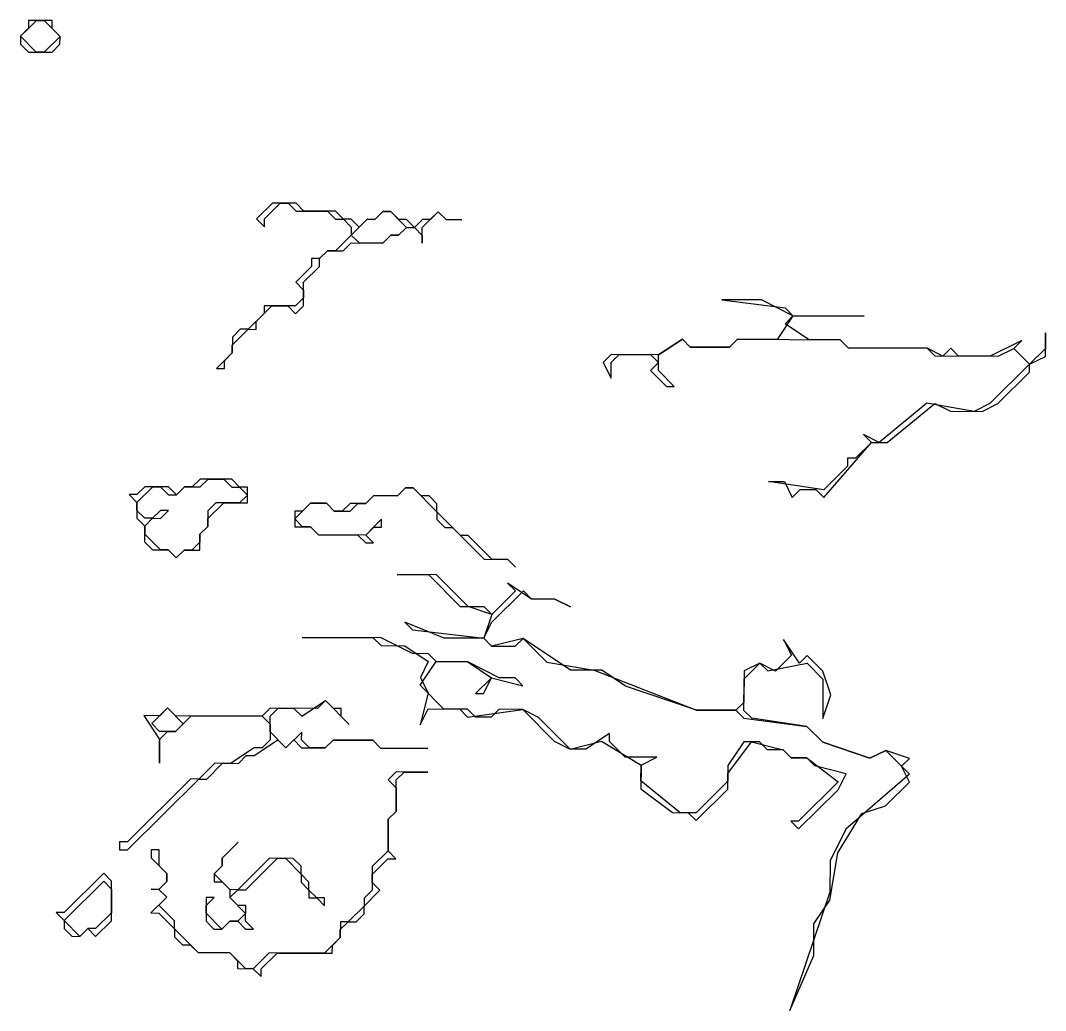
# Model space of a CAD drawing. Header units: inches. Extents: x 0 to 116, y 0 to 63.
# Drawn here: x 35.32 to 43.16, y 8.71 to 16.29 of the extents above; entities that cross this region are included whole.
import ezdxf

# ---------------------------------------------------------------- set-up
doc = ezdxf.new("R2010")
doc.units = ezdxf.units.IN

msp = doc.modelspace()

# ---------------------------------------------------------------- linework, layer by layer
for points in [[(35.38333, 16.28566), (35.38307, 16.22526), (35.3224, 16.16512), (35.32214, 16.10472), (35.38228, 16.04406), (35.56347, 16.04327), (35.62414, 16.10341), (35.6244, 16.16381), (35.56427, 16.22447), (35.56453, 16.28487)], [(35.38333, 16.28566), (35.38307, 16.22526), (35.3224, 16.16512), (35.32214, 16.10472), (35.38228, 16.04406), (35.56347, 16.04327), (35.62414, 16.10341), (35.6244, 16.16381), (35.56427, 16.22447), (35.56453, 16.28487)], [(35.44373, 16.28539), (35.50413, 16.28513), (35.6244, 16.16381), (35.50308, 16.04353), (35.44268, 16.0438), (35.3224, 16.16512)], [(36.82132, 13.62176), (36.88172, 13.62149), (36.88198, 13.68189), (36.94265, 13.74203), (36.94291, 13.80243), (37.06424, 13.9227), (37.12464, 13.92244), (37.1249, 13.98284), (37.24623, 14.10311), (37.36702, 14.10258), (37.42716, 14.04192), (37.48782, 14.10205), (37.48861, 14.28325), (37.60994, 14.40352), (37.6102, 14.46392), (37.67087, 14.52406), (37.79166, 14.52353), (37.85233, 14.58367), (38.09393, 14.58261), (38.15459, 14.64275), (38.21499, 14.64249), (38.27565, 14.70262), (38.33605, 14.70236), (38.39619, 14.6417), (38.39592, 14.5813), (38.39645, 14.7021), (38.51778, 14.82237), (38.57791, 14.7617), (38.69871, 14.76118), (38.57791, 14.7617), (38.51778, 14.82237), (38.45711, 14.76223), (38.39671, 14.7625), (38.33605, 14.70236), (38.27591, 14.76302), (38.21551, 14.76329), (38.15538, 14.82395), (38.09498, 14.82421), (38.03432, 14.76408), (37.97392, 14.76434), (37.91325, 14.7042), (37.85312, 14.76487), (37.79272, 14.76513), (37.73258, 14.82579), (37.49099, 14.82685), (37.43085, 14.88751), (37.24965, 14.8883), (37.12833, 14.76803), (37.18846, 14.70737), (37.18872, 14.76777), (37.31005, 14.88804), (37.37045, 14.88777), (37.43059, 14.82711), (37.67218, 14.82606), (37.73232, 14.76539), (37.79272, 14.76513), (37.85285, 14.70447), (37.85259, 14.64407), (37.73127, 14.5238), (37.67087, 14.52406), (37.6102, 14.46392), (37.5498, 14.46419), (37.54954, 14.40379), (37.42821, 14.28352), (37.48835, 14.22285), (37.48809, 14.16245), (37.42742, 14.10232), (37.18583, 14.10337), (37.18556, 14.04297), (37.06424, 13.9227), (37.00384, 13.92296), (36.94317, 13.86283), (36.94265, 13.74203)], [(36.82132, 13.62176), (36.88172, 13.62149), (36.88198, 13.68189), (36.94265, 13.74203), (36.94291, 13.80243), (37.06424, 13.9227), (37.12464, 13.92244), (37.1249, 13.98284), (37.24623, 14.10311), (37.36702, 14.10258), (37.42716, 14.04192), (37.48782, 14.10205), (37.48861, 14.28325), (37.60994, 14.40352), (37.6102, 14.46392), (37.67087, 14.52406), (37.79166, 14.52353), (37.85233, 14.58367), (38.09393, 14.58261), (38.15459, 14.64275), (38.21499, 14.64249), (38.27565, 14.70262), (38.33605, 14.70236), (38.39619, 14.6417), (38.39592, 14.5813), (38.39645, 14.7021), (38.51778, 14.82237), (38.57791, 14.7617), (38.69871, 14.76118), (38.57791, 14.7617), (38.51778, 14.82237), (38.45711, 14.76223), (38.39671, 14.7625), (38.33605, 14.70236), (38.27591, 14.76302), (38.21551, 14.76329), (38.15538, 14.82395), (38.09498, 14.82421), (38.03432, 14.76408), (37.97392, 14.76434), (37.91325, 14.7042), (37.85312, 14.76487), (37.79272, 14.76513), (37.73258, 14.82579), (37.49099, 14.82685), (37.43085, 14.88751), (37.24965, 14.8883), (37.12833, 14.76803), (37.18846, 14.70737), (37.18872, 14.76777), (37.31005, 14.88804), (37.37045, 14.88777), (37.43059, 14.82711), (37.67218, 14.82606), (37.73232, 14.76539), (37.79272, 14.76513), (37.85285, 14.70447), (37.85259, 14.64407), (37.73127, 14.5238), (37.67087, 14.52406), (37.6102, 14.46392), (37.5498, 14.46419), (37.54954, 14.40379), (37.42821, 14.28352), (37.48835, 14.22285), (37.48809, 14.16245), (37.42742, 14.10232), (37.18583, 14.10337), (37.18556, 14.04297), (37.06424, 13.9227), (37.00384, 13.92296), (36.94317, 13.86283), (36.94265, 13.74203)], [(37.85259, 14.64407), (37.97392, 14.76434), (38.03432, 14.76408), (38.09498, 14.82421), (38.15538, 14.82395), (38.27565, 14.70262), (38.21499, 14.64249), (38.15459, 14.64275), (38.09393, 14.58261), (37.91273, 14.58341)], [(39.78116, 13.66924), (39.84103, 13.54818), (39.84156, 13.66898), (39.90222, 13.72912), (40.14382, 13.72806), (40.20395, 13.6674), (40.14329, 13.60726), (40.26356, 13.48594), (40.32396, 13.48567), (40.20369, 13.607), (40.20422, 13.7278), (40.38594, 13.84781), (40.44608, 13.78714), (40.74807, 13.78583), (40.80874, 13.84596), (41.59393, 13.84254), (41.65407, 13.78187), (42.25806, 13.77924), (42.3182, 13.71857), (42.80139, 13.71647), (42.92245, 13.77634), (43.04273, 13.65501), (42.73941, 13.35433), (42.61835, 13.29446), (42.25621, 13.35644), (41.8925, 13.05603), (41.77197, 13.11695), (41.8321, 13.05629), (41.71078, 12.93602), (41.65038, 12.93628), (41.65011, 12.87588), (41.46812, 12.69547), (41.04559, 12.75772), (41.16639, 12.75719), (41.22626, 12.63613), (41.28693, 12.69626), (41.40772, 12.69574), (41.46786, 12.63507), (41.8321, 13.05629), (41.9529, 13.05576), (42.31661, 13.35618), (42.43715, 13.29525), (42.67875, 13.2942), (42.79981, 13.35407), (43.04246, 13.59461), (43.04273, 13.65501), (43.16379, 13.71489), (43.16458, 13.89608), (43.16405, 13.77528), (43.04273, 13.65501), (42.92245, 13.77634), (42.98312, 13.83647), (42.74099, 13.71673), (42.49939, 13.71778), (42.43926, 13.77845), (42.37859, 13.71831), (42.25806, 13.77924), (41.65407, 13.78187), (41.59393, 13.84254), (41.35233, 13.84359), (41.17166, 13.96518), (41.23232, 14.02532), (41.77592, 14.02294), (41.23232, 14.02532), (40.99125, 14.14717), (40.68926, 14.14849), (41.17219, 14.08598), (41.23232, 14.02532), (41.11073, 13.84464), (40.80874, 13.84596), (40.74807, 13.78583), (40.44608, 13.78714), (40.38594, 13.84781), (40.20422, 13.7278), (39.84182, 13.72938)], [(39.78116, 13.66924), (39.84103, 13.54818), (39.84156, 13.66898), (39.90222, 13.72912), (40.14382, 13.72806), (40.20395, 13.6674), (40.14329, 13.60726), (40.26356, 13.48594), (40.32396, 13.48567), (40.20369, 13.607), (40.20422, 13.7278), (40.38594, 13.84781), (40.44608, 13.78714), (40.74807, 13.78583), (40.80874, 13.84596), (41.59393, 13.84254), (41.65407, 13.78187), (42.25806, 13.77924), (42.3182, 13.71857), (42.80139, 13.71647), (42.92245, 13.77634), (43.04273, 13.65501), (42.73941, 13.35433), (42.61835, 13.29446), (42.25621, 13.35644), (41.8925, 13.05603), (41.77197, 13.11695), (41.8321, 13.05629), (41.71078, 12.93602), (41.65038, 12.93628), (41.65011, 12.87588), (41.46812, 12.69547), (41.04559, 12.75772), (41.16639, 12.75719), (41.22626, 12.63613), (41.28693, 12.69626), (41.40772, 12.69574), (41.46786, 12.63507), (41.8321, 13.05629), (41.9529, 13.05576), (42.31661, 13.35618), (42.43715, 13.29525), (42.67875, 13.2942), (42.79981, 13.35407), (43.04246, 13.59461), (43.04273, 13.65501), (43.16379, 13.71489), (43.16458, 13.89608), (43.16405, 13.77528), (43.04273, 13.65501), (42.92245, 13.77634), (42.98312, 13.83647), (42.74099, 13.71673), (42.49939, 13.71778), (42.43926, 13.77845), (42.37859, 13.71831), (42.25806, 13.77924), (41.65407, 13.78187), (41.59393, 13.84254), (41.35233, 13.84359), (41.17166, 13.96518), (41.23232, 14.02532), (41.77592, 14.02294), (41.23232, 14.02532), (40.99125, 14.14717), (40.68926, 14.14849), (41.17219, 14.08598), (41.23232, 14.02532), (41.11073, 13.84464), (40.80874, 13.84596), (40.74807, 13.78583), (40.44608, 13.78714), (40.38594, 13.84781), (40.20422, 13.7278), (39.84182, 13.72938)], [(37.05897, 12.71471), (36.99857, 12.71498), (36.93843, 12.77564), (36.69683, 12.77669), (36.63617, 12.71656), (36.57577, 12.71682), (36.51511, 12.65669), (36.45497, 12.71735), (36.27377, 12.71814), (36.21311, 12.658), (36.15271, 12.65827), (36.21285, 12.5976), (36.21232, 12.4768), (36.27246, 12.41614), (36.27193, 12.29534), (36.33206, 12.23468), (36.45286, 12.23415), (36.513, 12.17349), (36.57366, 12.23363), (36.69446, 12.2331), (36.69499, 12.3539), (36.75565, 12.41403), (36.75591, 12.47443), (36.87724, 12.5947), (37.05844, 12.59391)], [(37.05897, 12.71471), (36.99857, 12.71498), (36.93843, 12.77564), (36.69683, 12.77669), (36.63617, 12.71656), (36.57577, 12.71682), (36.51511, 12.65669), (36.45497, 12.71735), (36.27377, 12.71814), (36.21311, 12.658), (36.15271, 12.65827), (36.21285, 12.5976), (36.21232, 12.4768), (36.27246, 12.41614), (36.27193, 12.29534), (36.33206, 12.23468), (36.45286, 12.23415), (36.513, 12.17349), (36.57366, 12.23363), (36.69446, 12.2331), (36.69499, 12.3539), (36.75565, 12.41403), (36.75591, 12.47443), (36.87724, 12.5947), (37.05844, 12.59391)], [(36.99857, 12.71498), (37.0587, 12.65431), (36.99804, 12.59418), (36.81684, 12.59497), (36.75618, 12.53483), (36.75565, 12.41403), (36.69499, 12.3539), (36.69472, 12.2935), (36.63406, 12.23336), (36.57366, 12.23363), (36.513, 12.17349), (36.45286, 12.23415), (36.39246, 12.23442), (36.27219, 12.35574), (36.27246, 12.41614), (36.33312, 12.47628), (36.39352, 12.47601), (36.45418, 12.53615), (36.39378, 12.53641), (36.33312, 12.47628), (36.27272, 12.47654), (36.21258, 12.5372), (36.21285, 12.5976), (36.33417, 12.71788), (36.39457, 12.71761), (36.45471, 12.65695), (36.51511, 12.65669), (36.57577, 12.71682), (36.69657, 12.71629), (36.75723, 12.77643), (36.87803, 12.7759), (36.93817, 12.71524)], [(37.42057, 12.53193), (37.42004, 12.41113), (37.54084, 12.41061), (37.60098, 12.34994), (37.90298, 12.34863), (37.96311, 12.28796), (38.02351, 12.2877), (37.96338, 12.34836), (38.02404, 12.4085), (38.08444, 12.40824), (38.0847, 12.46864), (37.96338, 12.34836), (37.60098, 12.34994), (37.54084, 12.41061), (37.48044, 12.41087), (37.42031, 12.47153), (37.54163, 12.59181), (37.66243, 12.59128), (37.72257, 12.53062), (37.84337, 12.53009), (37.90403, 12.59022), (37.96443, 12.58996), (38.02509, 12.6501), (38.20629, 12.64931), (38.26695, 12.70944), (38.32735, 12.70918), (38.50776, 12.52719), (38.5075, 12.46679), (38.56763, 12.40613), (38.62803, 12.40586), (38.86858, 12.16321), (39.04977, 12.16242), (39.10991, 12.10176), (39.04977, 12.16242), (38.92898, 12.16295), (38.74857, 12.34494), (38.68817, 12.3452), (38.50776, 12.52719), (38.50802, 12.58759), (38.44789, 12.64825), (38.38749, 12.64852), (38.32735, 12.70918), (38.26695, 12.70944), (38.20629, 12.64931), (38.02509, 12.6501), (37.96443, 12.58996), (37.84363, 12.59049), (37.78297, 12.53035), (37.72257, 12.53062), (37.66243, 12.59128), (37.54163, 12.59181), (37.48097, 12.53167)], [(37.42057, 12.53193), (37.42004, 12.41113), (37.54084, 12.41061), (37.60098, 12.34994), (37.90298, 12.34863), (37.96311, 12.28796), (38.02351, 12.2877), (37.96338, 12.34836), (38.02404, 12.4085), (38.08444, 12.40824), (38.0847, 12.46864), (37.96338, 12.34836), (37.60098, 12.34994), (37.54084, 12.41061), (37.48044, 12.41087), (37.42031, 12.47153), (37.54163, 12.59181), (37.66243, 12.59128), (37.72257, 12.53062), (37.84337, 12.53009), (37.90403, 12.59022), (37.96443, 12.58996), (38.02509, 12.6501), (38.20629, 12.64931), (38.26695, 12.70944), (38.32735, 12.70918), (38.50776, 12.52719), (38.5075, 12.46679), (38.56763, 12.40613), (38.62803, 12.40586), (38.86858, 12.16321), (39.04977, 12.16242), (39.10991, 12.10176), (39.04977, 12.16242), (38.92898, 12.16295), (38.74857, 12.34494), (38.68817, 12.3452), (38.50776, 12.52719), (38.50802, 12.58759), (38.44789, 12.64825), (38.38749, 12.64852), (38.32735, 12.70918), (38.26695, 12.70944), (38.20629, 12.64931), (38.02509, 12.6501), (37.96443, 12.58996), (37.84363, 12.59049), (37.78297, 12.53035), (37.72257, 12.53062), (37.66243, 12.59128), (37.54163, 12.59181), (37.48097, 12.53167)], [(38.20366, 12.04531), (38.44525, 12.04426), (38.6858, 11.80161), (38.86699, 11.80082), (38.92713, 11.74015), (38.86594, 11.55922), (38.56394, 11.56054), (38.26247, 11.68265), (38.32261, 11.62199), (38.86594, 11.55922), (38.92608, 11.49855), (39.10727, 11.49776), (39.16794, 11.5579), (39.34835, 11.37591), (39.71048, 11.31393), (40.49435, 11.00851), (40.79635, 11.00719), (40.85649, 10.94653), (41.33942, 10.88402), (41.45969, 10.76269), (41.82156, 10.64031), (41.94262, 10.70018), (42.12303, 10.5182), (41.63799, 10.09751), (41.51614, 9.85644), (41.51508, 9.61484), (41.20913, 8.71017), (41.39217, 9.13217), (41.39323, 9.37377), (41.51482, 9.55444), (41.5768, 9.91657), (41.75932, 10.21778), (41.94078, 10.27739), (42.12277, 10.4578), (42.06289, 10.57886), (42.12356, 10.63899), (41.94262, 10.70018), (41.82156, 10.64031), (41.45969, 10.76269), (41.33942, 10.88402), (40.91689, 10.94626), (40.85675, 11.00693), (40.8578, 11.24852), (40.97913, 11.3688), (41.03927, 11.30813), (41.34153, 11.36721), (41.4618, 11.24589), (41.46048, 10.94389), (41.52167, 11.12483), (41.46206, 11.30629), (41.34179, 11.42761), (41.28113, 11.36748), (41.16112, 11.5492), (41.22099, 11.42814), (41.09967, 11.30787), (40.97913, 11.3688), (40.85807, 11.30892), (40.85701, 11.06733), (40.79635, 11.00719), (40.49435, 11.00851), (39.95155, 11.19208), (39.77088, 11.31367), (39.52928, 11.31472), (39.16794, 11.5579), (38.92608, 11.49855), (38.86594, 11.55922), (38.92687, 11.67975), (39.16952, 11.9203), (39.22966, 11.85963), (39.41085, 11.85884), (39.53139, 11.79792), (39.41085, 11.85884), (39.22966, 11.85963), (39.04898, 11.98122), (39.10912, 11.92056), (38.92713, 11.74015), (38.7462, 11.80134), (38.50565, 12.04399)], [(38.20366, 12.04531), (38.44525, 12.04426), (38.6858, 11.80161), (38.86699, 11.80082), (38.92713, 11.74015), (38.86594, 11.55922), (38.56394, 11.56054), (38.26247, 11.68265), (38.32261, 11.62199), (38.86594, 11.55922), (38.92608, 11.49855), (39.10727, 11.49776), (39.16794, 11.5579), (39.34835, 11.37591), (39.71048, 11.31393), (40.49435, 11.00851), (40.79635, 11.00719), (40.85649, 10.94653), (41.33942, 10.88402), (41.45969, 10.76269), (41.82156, 10.64031), (41.94262, 10.70018), (42.12303, 10.5182), (41.63799, 10.09751), (41.51614, 9.85644), (41.51508, 9.61484), (41.20913, 8.71017), (41.39217, 9.13217), (41.39323, 9.37377), (41.51482, 9.55444), (41.5768, 9.91657), (41.75932, 10.21778), (41.94078, 10.27739), (42.12277, 10.4578), (42.06289, 10.57886), (42.12356, 10.63899), (41.94262, 10.70018), (41.82156, 10.64031), (41.45969, 10.76269), (41.33942, 10.88402), (40.91689, 10.94626), (40.85675, 11.00693), (40.8578, 11.24852), (40.97913, 11.3688), (41.03927, 11.30813), (41.34153, 11.36721), (41.4618, 11.24589), (41.46048, 10.94389), (41.52167, 11.12483), (41.46206, 11.30629), (41.34179, 11.42761), (41.28113, 11.36748), (41.16112, 11.5492), (41.22099, 11.42814), (41.09967, 11.30787), (40.97913, 11.3688), (40.85807, 11.30892), (40.85701, 11.06733), (40.79635, 11.00719), (40.49435, 11.00851), (39.95155, 11.19208), (39.77088, 11.31367), (39.52928, 11.31472), (39.16794, 11.5579), (38.92608, 11.49855), (38.86594, 11.55922), (38.92687, 11.67975), (39.16952, 11.9203), (39.22966, 11.85963), (39.41085, 11.85884), (39.53139, 11.79792), (39.41085, 11.85884), (39.22966, 11.85963), (39.04898, 11.98122), (39.10912, 11.92056), (38.92713, 11.74015), (38.7462, 11.80134), (38.50565, 12.04399)], [(37.47675, 11.56528), (38.02035, 11.56291), (38.08048, 11.50224), (38.26168, 11.50145), (38.44235, 11.37986), (38.38143, 11.25933), (38.4413, 11.13827), (38.37985, 10.89693), (38.44077, 11.01747), (38.68237, 11.01641), (38.74251, 10.95575), (39.16557, 11.01431), (39.40611, 10.77165), (39.52664, 10.71073), (39.76851, 10.77007), (40.06971, 10.58756), (40.06892, 10.40636), (40.30973, 10.22411), (40.43053, 10.22358), (40.49066, 10.16292), (40.73332, 10.40346), (40.73384, 10.52426), (40.9161, 10.76506), (41.15743, 10.70361), (41.21757, 10.64295), (41.33836, 10.64242), (41.57917, 10.46017), (41.27586, 10.15949), (41.21546, 10.15975), (41.27559, 10.09909), (41.57891, 10.39977), (41.63983, 10.5203), (41.3985, 10.58176), (41.33836, 10.64242), (41.21757, 10.64295), (41.15743, 10.70361), (41.03663, 10.70414), (40.97649, 10.7648), (40.8557, 10.76533), (40.73411, 10.58466), (40.73358, 10.46386), (40.49093, 10.22331), (40.37013, 10.22384), (40.06919, 10.46676), (40.06971, 10.58756), (40.19077, 10.64743), (39.94918, 10.64848), (39.82891, 10.76981), (39.82917, 10.83021), (39.64744, 10.7102), (39.52664, 10.71073), (39.2861, 10.95338), (39.16557, 11.01431), (38.98437, 11.0151), (38.9237, 10.95496), (38.80291, 10.95549), (38.74277, 11.01615), (38.56157, 11.01694), (38.38116, 11.19893), (38.50275, 11.3796), (38.74435, 11.37855), (38.92502, 11.25696), (38.8037, 11.13669), (38.8641, 11.13642), (38.92502, 11.25696), (39.16636, 11.1955), (39.10622, 11.25617), (38.98542, 11.25669), (38.74435, 11.37855), (38.50275, 11.3796), (38.44262, 11.44026), (38.32182, 11.44079), (38.08075, 11.56264)], [(37.47675, 11.56528), (38.02035, 11.56291), (38.08048, 11.50224), (38.26168, 11.50145), (38.44235, 11.37986), (38.38143, 11.25933), (38.4413, 11.13827), (38.37985, 10.89693), (38.44077, 11.01747), (38.68237, 11.01641), (38.74251, 10.95575), (39.16557, 11.01431), (39.40611, 10.77165), (39.52664, 10.71073), (39.76851, 10.77007), (40.06971, 10.58756), (40.06892, 10.40636), (40.30973, 10.22411), (40.43053, 10.22358), (40.49066, 10.16292), (40.73332, 10.40346), (40.73384, 10.52426), (40.9161, 10.76506), (41.15743, 10.70361), (41.21757, 10.64295), (41.33836, 10.64242), (41.57917, 10.46017), (41.27586, 10.15949), (41.21546, 10.15975), (41.27559, 10.09909), (41.57891, 10.39977), (41.63983, 10.5203), (41.3985, 10.58176), (41.33836, 10.64242), (41.21757, 10.64295), (41.15743, 10.70361), (41.03663, 10.70414), (40.97649, 10.7648), (40.8557, 10.76533), (40.73411, 10.58466), (40.73358, 10.46386), (40.49093, 10.22331), (40.37013, 10.22384), (40.06919, 10.46676), (40.06971, 10.58756), (40.19077, 10.64743), (39.94918, 10.64848), (39.82891, 10.76981), (39.82917, 10.83021), (39.64744, 10.7102), (39.52664, 10.71073), (39.2861, 10.95338), (39.16557, 11.01431), (38.98437, 11.0151), (38.9237, 10.95496), (38.80291, 10.95549), (38.74277, 11.01615), (38.56157, 11.01694), (38.38116, 11.19893), (38.50275, 11.3796), (38.74435, 11.37855), (38.92502, 11.25696), (38.8037, 11.13669), (38.8641, 11.13642), (38.92502, 11.25696), (39.16636, 11.1955), (39.10622, 11.25617), (38.98542, 11.25669), (38.74435, 11.37855), (38.50275, 11.3796), (38.44262, 11.44026), (38.32182, 11.44079), (38.08075, 11.56264)], [(38.43946, 10.71547), (38.07706, 10.71705), (38.01692, 10.77771), (37.71493, 10.77903), (37.65426, 10.7189), (37.53346, 10.71942), (37.47333, 10.78009), (37.47359, 10.84049), (37.35227, 10.72021), (37.23199, 10.84154), (37.23252, 10.96234), (37.29318, 11.02247), (37.41398, 11.02195), (37.47412, 10.96128), (37.65584, 11.08129), (37.83625, 10.8993), (37.77612, 10.95997), (37.77638, 11.02037), (37.71598, 11.02063), (37.65584, 11.08129), (37.59518, 11.02116), (37.23278, 11.02274), (37.17212, 10.9626), (36.50773, 10.9655), (36.44759, 11.02616), (36.38693, 10.96603), (36.26613, 10.96656), (36.38614, 10.78483), (36.38535, 10.60363), (36.38614, 10.78483), (36.4468, 10.84497), (36.5072, 10.8447), (36.62853, 10.96497), (37.17212, 10.9626), (37.23226, 10.90194), (37.23173, 10.78114), (37.17107, 10.721), (37.11067, 10.72127), (36.92894, 10.60126), (36.80814, 10.60179), (36.68682, 10.48152), (36.62642, 10.48178), (36.14111, 10.00069), (36.08072, 10.00096), (36.08045, 9.94056), (36.14085, 9.94029), (36.68682, 10.48152), (36.74722, 10.48125), (36.86854, 10.60152), (36.98934, 10.601), (37.05, 10.66113), (37.1104, 10.66087), (37.29213, 10.78088), (37.35227, 10.72021), (37.41293, 10.78035), (37.47306, 10.71969), (37.65426, 10.7189), (37.71493, 10.77903), (38.01692, 10.77771), (38.07706, 10.71705)], [(38.43946, 10.71547), (38.07706, 10.71705), (38.01692, 10.77771), (37.71493, 10.77903), (37.65426, 10.7189), (37.53346, 10.71942), (37.47333, 10.78009), (37.47359, 10.84049), (37.35227, 10.72021), (37.23199, 10.84154), (37.23252, 10.96234), (37.29318, 11.02247), (37.41398, 11.02195), (37.47412, 10.96128), (37.65584, 11.08129), (37.83625, 10.8993), (37.77612, 10.95997), (37.77638, 11.02037), (37.71598, 11.02063), (37.65584, 11.08129), (37.59518, 11.02116), (37.23278, 11.02274), (37.17212, 10.9626), (36.50773, 10.9655), (36.44759, 11.02616), (36.38693, 10.96603), (36.26613, 10.96656), (36.38614, 10.78483), (36.38535, 10.60363), (36.38614, 10.78483), (36.4468, 10.84497), (36.5072, 10.8447), (36.62853, 10.96497), (37.17212, 10.9626), (37.23226, 10.90194), (37.23173, 10.78114), (37.17107, 10.721), (37.11067, 10.72127), (36.92894, 10.60126), (36.80814, 10.60179), (36.68682, 10.48152), (36.62642, 10.48178), (36.14111, 10.00069), (36.08072, 10.00096), (36.08045, 9.94056), (36.14085, 9.94029), (36.68682, 10.48152), (36.74722, 10.48125), (36.86854, 10.60152), (36.98934, 10.601), (37.05, 10.66113), (37.1104, 10.66087), (37.29213, 10.78088), (37.35227, 10.72021), (37.41293, 10.78035), (37.47306, 10.71969), (37.65426, 10.7189), (37.71493, 10.77903), (38.01692, 10.77771), (38.07706, 10.71705)], [(36.32627, 10.90589), (36.44759, 11.02616), (36.56786, 10.90484), (36.5072, 10.8447), (36.3864, 10.84523)], [(38.43866, 10.53427), (38.19707, 10.53533), (38.1364, 10.47519), (38.19654, 10.41453), (38.19575, 10.23333), (38.13509, 10.17319), (38.13403, 9.9316), (38.01271, 9.81132), (38.01192, 9.63013), (37.95125, 9.56999), (37.95099, 9.50959), (37.82966, 9.38932), (37.76926, 9.38958), (37.76874, 9.26878), (37.64741, 9.14851), (37.22461, 9.15036), (37.10329, 9.03008), (37.04289, 9.03035), (36.92262, 9.15167), (36.68102, 9.15273), (36.50061, 9.33472), (36.50088, 9.39512), (36.3806, 9.51644), (36.44127, 9.57658), (36.38113, 9.63724), (36.44179, 9.69738), (36.44206, 9.75778), (36.38192, 9.81844), (36.38245, 9.93924), (36.32205, 9.9395), (36.32179, 9.8791), (36.44206, 9.75778), (36.44179, 9.69738), (36.38113, 9.63724), (36.32073, 9.6375), (36.38113, 9.63724), (36.44127, 9.57658), (36.31994, 9.45631), (36.38034, 9.45604), (36.50061, 9.33472), (36.50035, 9.27432), (36.56048, 9.21365), (36.62088, 9.21339), (36.68102, 9.15273), (36.92262, 9.15167), (36.98275, 9.09101), (36.98249, 9.03061), (37.10329, 9.03008), (37.16342, 8.96942), (37.16369, 9.02982), (37.28501, 9.15009), (37.70781, 9.14825), (37.70807, 9.20865), (37.76874, 9.26878), (37.769, 9.32918), (37.82966, 9.38932), (37.89006, 9.38905), (37.95073, 9.44919), (37.95099, 9.50959), (38.07231, 9.62986), (38.01218, 9.69052), (38.01244, 9.75092), (38.13377, 9.8712), (38.19417, 9.87093), (38.13403, 9.9316), (38.13509, 10.17319), (38.19575, 10.23333), (38.1968, 10.47493), (38.25747, 10.53506)], [(38.43866, 10.53427), (38.19707, 10.53533), (38.1364, 10.47519), (38.19654, 10.41453), (38.19575, 10.23333), (38.13509, 10.17319), (38.13403, 9.9316), (38.01271, 9.81132), (38.01192, 9.63013), (37.95125, 9.56999), (37.95099, 9.50959), (37.82966, 9.38932), (37.76926, 9.38958), (37.76874, 9.26878), (37.64741, 9.14851), (37.22461, 9.15036), (37.10329, 9.03008), (37.04289, 9.03035), (36.92262, 9.15167), (36.68102, 9.15273), (36.50061, 9.33472), (36.50088, 9.39512), (36.3806, 9.51644), (36.44127, 9.57658), (36.38113, 9.63724), (36.44179, 9.69738), (36.44206, 9.75778), (36.38192, 9.81844), (36.38245, 9.93924), (36.32205, 9.9395), (36.32179, 9.8791), (36.44206, 9.75778), (36.44179, 9.69738), (36.38113, 9.63724), (36.32073, 9.6375), (36.38113, 9.63724), (36.44127, 9.57658), (36.31994, 9.45631), (36.38034, 9.45604), (36.50061, 9.33472), (36.50035, 9.27432), (36.56048, 9.21365), (36.62088, 9.21339), (36.68102, 9.15273), (36.92262, 9.15167), (36.98275, 9.09101), (36.98249, 9.03061), (37.10329, 9.03008), (37.16342, 8.96942), (37.16369, 9.02982), (37.28501, 9.15009), (37.70781, 9.14825), (37.70807, 9.20865), (37.76874, 9.26878), (37.769, 9.32918), (37.82966, 9.38932), (37.89006, 9.38905), (37.95073, 9.44919), (37.95099, 9.50959), (38.07231, 9.62986), (38.01218, 9.69052), (38.01244, 9.75092), (38.13377, 9.8712), (38.19417, 9.87093), (38.13403, 9.9316), (38.13509, 10.17319), (38.19575, 10.23333), (38.1968, 10.47493), (38.25747, 10.53506)], [(36.74247, 9.39406), (36.80261, 9.3334), (36.86301, 9.33314), (36.92367, 9.39327), (36.98407, 9.39301), (37.04421, 9.33235), (37.10461, 9.33208), (37.04447, 9.39274), (37.045, 9.51354), (36.9846, 9.51381), (36.92446, 9.57447), (36.98513, 9.63461), (37.04552, 9.63434), (37.28818, 9.87489), (37.34858, 9.87462), (37.46885, 9.7533), (37.46858, 9.6929), (37.52872, 9.63223), (37.52846, 9.57183), (37.58886, 9.57157), (37.64899, 9.51091), (37.64926, 9.57131), (37.58886, 9.57157), (37.52872, 9.63223), (37.52898, 9.69263), (37.46885, 9.7533), (37.46911, 9.8137), (37.40898, 9.87436), (37.22778, 9.87515), (36.98513, 9.63461), (36.92473, 9.63487), (36.80445, 9.7562), (36.86512, 9.81633), (36.86538, 9.87673), (36.98671, 9.997), (36.86538, 9.87673), (36.86512, 9.81633), (36.80445, 9.7562), (36.80419, 9.6958), (36.86459, 9.69553), (36.92473, 9.63487), (36.92446, 9.57447), (37.04473, 9.45314), (36.98407, 9.39301), (36.92367, 9.39327), (36.86301, 9.33314), (36.74274, 9.45446), (36.743, 9.51486), (36.80366, 9.575), (36.74326, 9.57526)], [(36.74247, 9.39406), (36.80261, 9.3334), (36.86301, 9.33314), (36.92367, 9.39327), (36.98407, 9.39301), (37.04421, 9.33235), (37.10461, 9.33208), (37.04447, 9.39274), (37.045, 9.51354), (36.9846, 9.51381), (36.92446, 9.57447), (36.98513, 9.63461), (37.04552, 9.63434), (37.28818, 9.87489), (37.34858, 9.87462), (37.46885, 9.7533), (37.46858, 9.6929), (37.52872, 9.63223), (37.52846, 9.57183), (37.58886, 9.57157), (37.64899, 9.51091), (37.64926, 9.57131), (37.58886, 9.57157), (37.52872, 9.63223), (37.52898, 9.69263), (37.46885, 9.7533), (37.46911, 9.8137), (37.40898, 9.87436), (37.22778, 9.87515), (36.98513, 9.63461), (36.92473, 9.63487), (36.80445, 9.7562), (36.86512, 9.81633), (36.86538, 9.87673), (36.98671, 9.997), (36.86538, 9.87673), (36.86512, 9.81633), (36.80445, 9.7562), (36.80419, 9.6958), (36.86459, 9.69553), (36.92473, 9.63487), (36.92446, 9.57447), (37.04473, 9.45314), (36.98407, 9.39301), (36.92367, 9.39327), (36.86301, 9.33314), (36.74274, 9.45446), (36.743, 9.51486), (36.80366, 9.575), (36.74326, 9.57526)], [(35.95886, 9.75988), (35.65555, 9.45921), (35.59515, 9.45947), (35.65528, 9.39881), (35.65502, 9.33841), (35.71516, 9.27774), (35.77556, 9.27748), (35.83622, 9.33762), (35.89635, 9.27695), (36.01768, 9.39722), (36.019, 9.69922)], [(35.95886, 9.75988), (35.65555, 9.45921), (35.59515, 9.45947), (35.65528, 9.39881), (35.65502, 9.33841), (35.71516, 9.27774), (35.77556, 9.27748), (35.83622, 9.33762), (35.89635, 9.27695), (36.01768, 9.39722), (36.019, 9.69922)], [(35.9586, 9.69949), (36.01873, 9.63882), (36.01794, 9.45762), (35.89662, 9.33735), (35.83622, 9.33762), (35.77556, 9.27748), (35.65528, 9.39881)]]:
    msp.add_lwpolyline(points, close=True)

doc.saveas('drawing.dxf')
